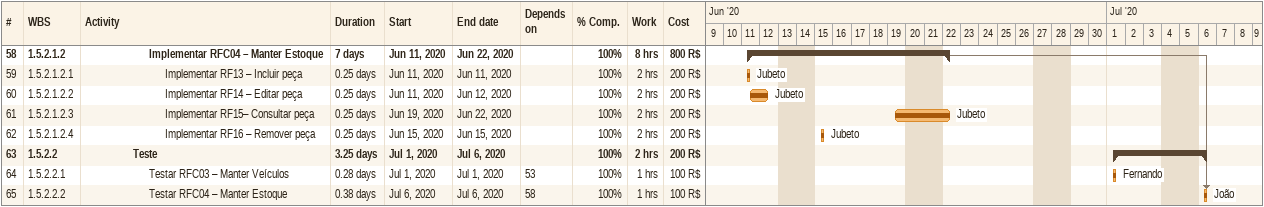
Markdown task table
| ID | WBS | Task | Duration | Start | Finish | Predecessors | Resources | % complete | Work (h) | Cost (R$) |
|---|---|---|---|---|---|---|---|---|---|---|
| 58 | 1.5.2.1.2 | **Implementar RFC04 – Manter Estoque** | 7d | 2020-06-11 | 2020-06-22 |  |  | 100 | 8 | 800 |
| 59 | 1.5.2.1.2.1 | Implementar RF13 – Incluir peça | 0.25d | 2020-06-11 | 2020-06-11 |  | Jubeto | 100 | 2 | 200 |
| 60 | 1.5.2.1.2.2 | Implementar RF14 – Editar peça | 0.25d | 2020-06-11 | 2020-06-12 |  | Jubeto | 100 | 2 | 200 |
| 61 | 1.5.2.1.2.3 | Implementar RF15– Consultar peça | 0.25d | 2020-06-19 | 2020-06-22 |  | Jubeto | 100 | 2 | 200 |
| 62 | 1.5.2.1.2.4 | Implementar RF16 – Remover peça | 0.25d | 2020-06-15 | 2020-06-15 |  | Jubeto | 100 | 2 | 200 |
| 63 | 1.5.2.2 | **Teste** | 3.25d | 2020-07-01 | 2020-07-06 |  |  | 100 | 2 | 200 |
| 64 | 1.5.2.2.1 | Testar RFC03 – Manter Veículos | 0.28d | 2020-07-01 | 2020-07-01 | 53 | Fernando | 100 | 1 | 100 |
| 65 | 1.5.2.2.2 | Testar RFC04 – Manter Estoque | 0.38d | 2020-07-06 | 2020-07-06 | 58 | João | 100 | 1 | 100 |
